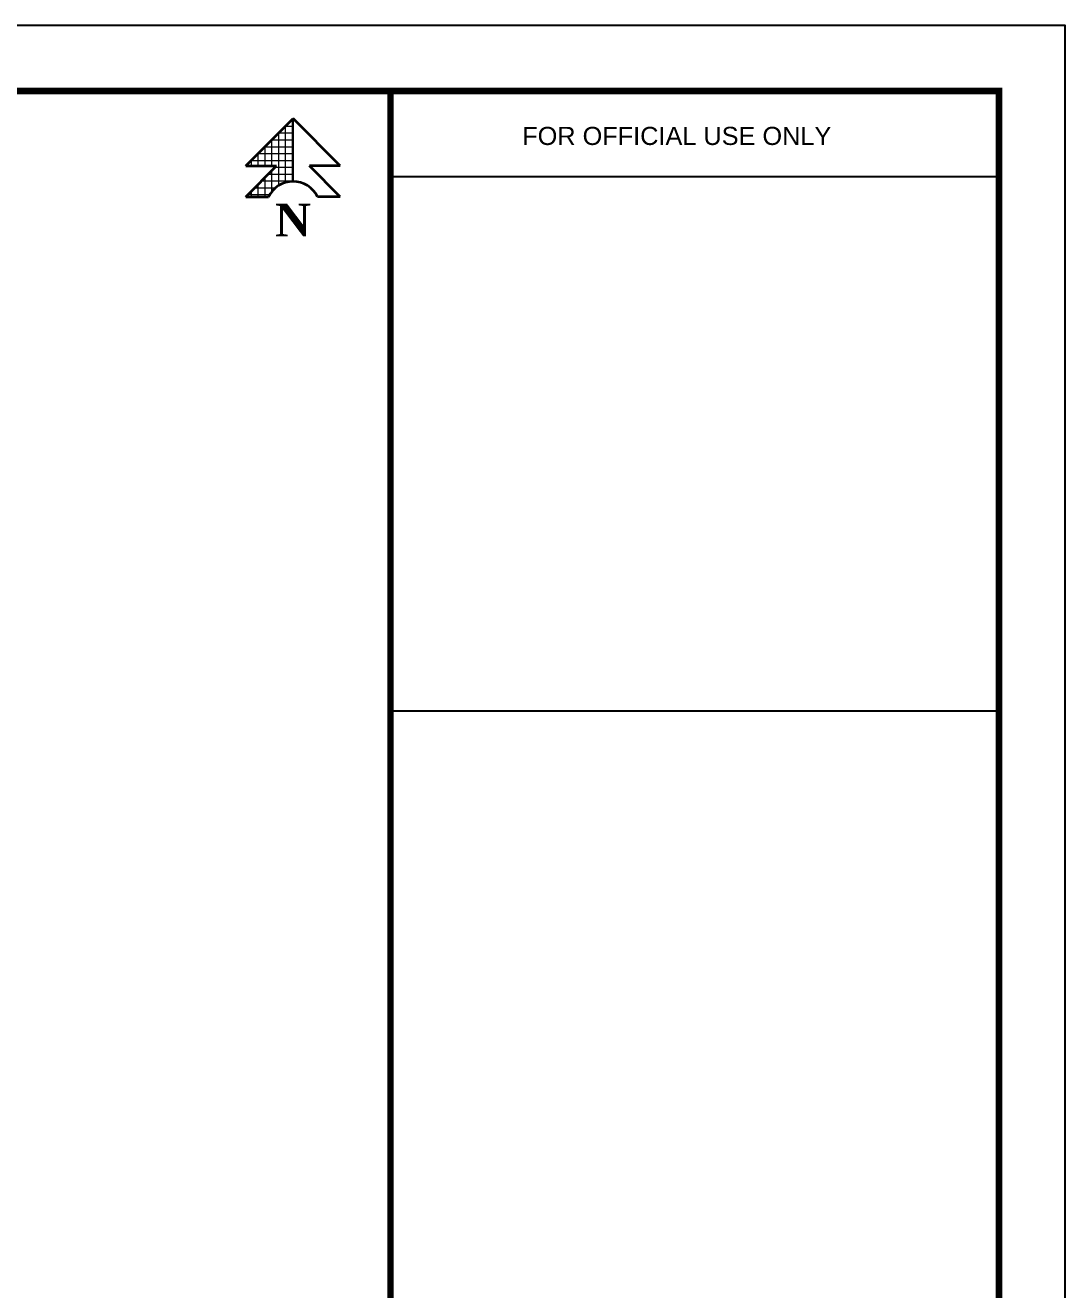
# Model space of a CAD drawing. Header units: inches. Extents: x 3672 to 10975, y -27382 to -746.
# Drawn here: x 6087 to 6847, y -25946 to -25022 of the extents above; entities that cross this region are included whole.
import ezdxf

# ---------------------------------------------------------------- set-up
doc = ezdxf.new("R2010")
doc.units = ezdxf.units.IN
doc.header["$LTSCALE"] = 17
doc.header["$MEASUREMENT"] = 0
doc.layers.add('TEXT', color=231, linetype='Continuous', lineweight=20)
doc.layers.add('WALL', color=1, linetype='Continuous', lineweight=35)
doc.styles.add('titles', font='arial.ttf')

# ---------------------------------------------------------------- blocks, each defined once
blk = doc.blocks.new('SDEGH')
at = {"layer": 'TEXT'}
h = blk.add_hatch(dxfattribs=at)
h.set_pattern_fill('NET', color=256, scale=40, style=0)
h.set_pattern_definition([(0, (43922.391, -13181.093), (0, 5), []), (90, (43922.391, -13181.093), (-5, 3e-16), [])])
h.paths.add_polyline_path([(52300.82, -9226.07), (52266.28, -9260.61), (52288.77, -9260.61), (52266.28, -9283.1), (52282.84, -9283.1, -0.284572), (52300.82, -9271.97)])
blk.add_line((52300.82, -9226.07), (52300.82, -9271.97), dxfattribs=at)
at = {"layer": 'WALL'}
for p, q in [((52266.28, -9260.61), (52300.82, -9226.07)), ((52335.35, -9260.61), (52300.82, -9226.07)), ((52266.28, -9260.61), (52288.77, -9260.61)), ((52266.28, -9283.1), (52288.77, -9260.61)), ((52335.35, -9260.61), (52312.86, -9260.61)), ((52335.35, -9283.1), (52312.86, -9260.61)), ((52266.28, -9283.1), (52282.84, -9283.1)), ((52335.35, -9283.1), (52318.79, -9283.1))]:
    blk.add_line(p, q, dxfattribs=at)
blk.add_arc((52300.82, -9292.04), 20.08, 26.46046, 153.53954, dxfattribs=at)
at = {"layer": 'Defpoints', "insert": (52287.65, -9288.16), "char_height": 24, "width": 23.16, "attachment_point": 1}
blk.add_mtext('{\\fTimes New Roman|b1|i0|c0|p18;N}', dxfattribs=at)

msp = doc.modelspace()

# ---------------------------------------------------------------- linework, layer by layer
for p, q in [((6354.06, -25132.86), (6798.71, -25132.86)), ((6354.06, -25523.18), (6798.71, -25523.18))]:
    msp.add_line(p, q)
msp.add_lwpolyline([(3671.9, -27267.47), (3671.9, -25022.43), (6846.71, -25022.43), (6846.71, -27267.47)], close=True)
at = {"const_width": 4.8}
msp.add_lwpolyline([(6798.71, -27219.47), (6798.71, -25070.43), (3815.9, -25070.43), (3815.9, -27219.47)], close=True, dxfattribs=at)
msp.add_lwpolyline([(6354.06, -27219.47), (6354.06, -25070.43)], dxfattribs=at)

# ---------------------------------------------------------------- block references
at = {"layer": 'WALL'}
msp.add_blockref('SDEGH', (-46017.98, -15864.53), dxfattribs=at)

# ---------------------------------------------------------------- texts
at = {"insert": (6450.28, -25096.62), "char_height": 13.2283, "attachment_point": 1, "style": 'titles'}
msp.add_mtext('FOR OFFICIAL USE ONLY', dxfattribs=at)

doc.saveas('drawing.dxf')
